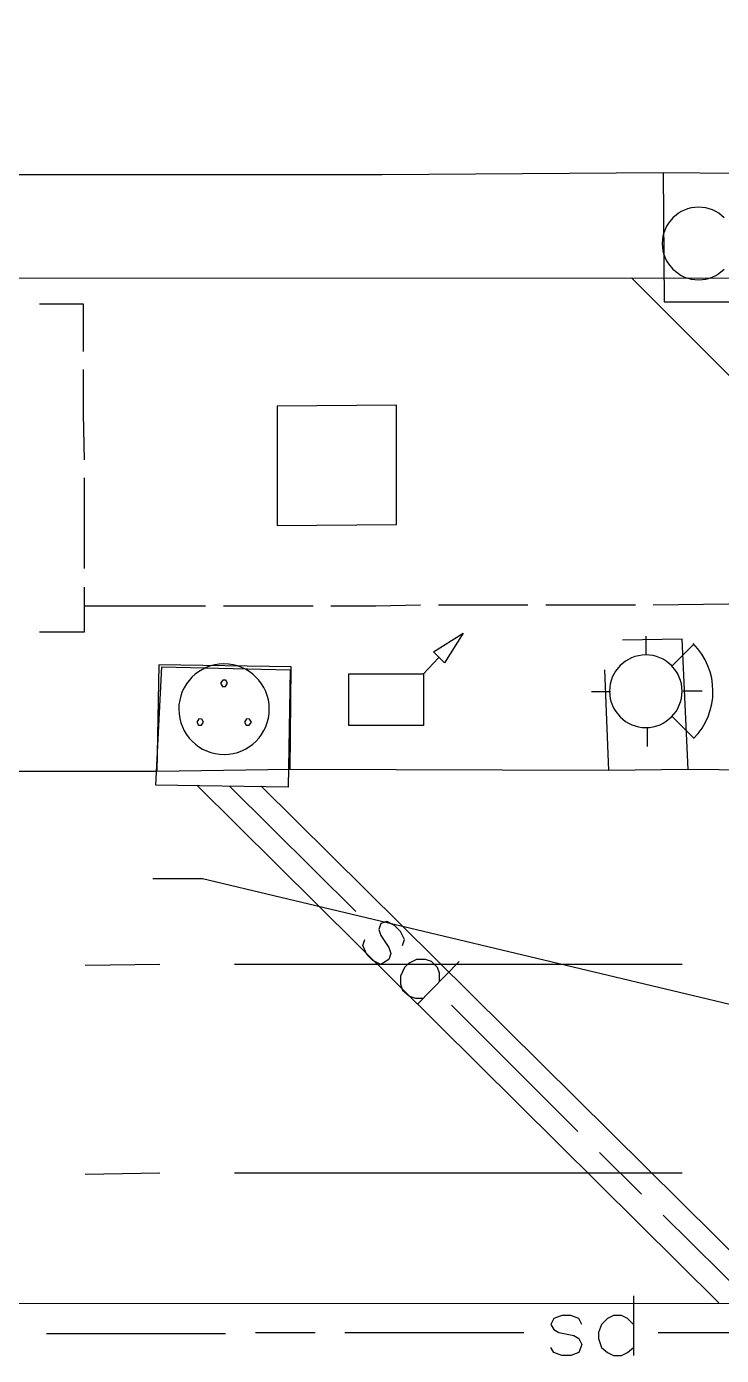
# Model space of a CAD drawing. Header units: feet. Extents: x 0 to 650, y -1 to 438.
# Drawn here: x 271.57 to 294.85, y 258.47 to 302.98 of the extents above; entities that cross this region are included whole.
import ezdxf

# ---------------------------------------------------------------- set-up
doc = ezdxf.new("R2010")
doc.units = ezdxf.units.FT
for name, color, linetype in [('ANOTACION', 8, 'CONTINUOUS'), ('DIGITALIZADO', 7, 'CONTINUOUS'), ('DRENAJE_PLUVIAL', 3, 'CONTINUOUS'), ('DRENAJE_PLUVIAL_ABANDONADO', 8, 'CONTINUOUS'), ('EJE_VIA', 7, 'CONTINUOUS'), ('ESTRUCTURAS', 7, 'CONTINUOUS'), ('METRO_RW', 140, 'CONTINUOUS'), ('TOPO', 8, 'CONTINUOUS')]:
    doc.layers.add(name, color=color, linetype=linetype)
doc.styles.add('OpenSansCondensed-Light', font='OpenSansCondensed-Light.ttf')
doc.dimstyles.new('EZDXF', dxfattribs={"dimtxt": 0.25, "dimasz": 0.175, "dimexe": 0.375, "dimexo": 0.125, "dimgap": 0.1, "dimtad": 1, "dimlfac": 100, "dimzin": 12, "dimdsep": 46, "dimtxsty": 'OpenSansCondensed-Light', "dimblk": 'ARCHTICK', "dimcen": 2.5, "dimazin": 3, "dimtfac": 0.5, "dimtmove": 2, "dimatfit": 3})

# ---------------------------------------------------------------- blocks, each defined once
blk = doc.blocks.new('_ARCHTICK')
at = {"color": 0, "linetype": 'BYBLOCK', "const_width": 0.15}
blk.add_lwpolyline([(-0.5, -0.5), (0.5, 0.5)], dxfattribs=at)

msp = doc.modelspace()

# ---------------------------------------------------------------- linework, layer by layer
at = {"layer": 'DIGITALIZADO'}
for points in [[(284.767, 283.6), (283.267, 283.567), (281.767, 283.567)], [(288.367, 283.6), (286.867, 283.6), (285.367, 283.6)], [(291.967, 283.6), (290.467, 283.6), (288.967, 283.6)], [(277.567, 283.567), (276.067, 283.567), (273.5, 283.567)], [(281.167, 283.567), (279.667, 283.567), (278.167, 283.567)]]:
    msp.add_lwpolyline(points, dxfattribs=at)
at = {"layer": 'DRENAJE_PLUVIAL'}
for p, q in [((291.9, 260.467), (291.9, 258.467)), ((259.333, 260.2), (531.467, 260.333)), ((272.233, 259.2), (278.233, 259.2)), ((279.233, 259.233), (281.233, 259.233)), ((282.233, 259.233), (288.233, 259.233)), ((292.733, 259.233), (298.733, 259.233))]:
    msp.add_line(p, q, dxfattribs=at)
for points in [[(278.3, 280.984), (278.239, 281.086), (278.138, 281.091), (278.067, 280.983), (278.128, 280.881), (278.229, 280.876), (278.3, 280.984)], [(277.5, 279.684), (277.439, 279.786), (277.338, 279.791), (277.267, 279.683), (277.328, 279.581), (277.429, 279.576), (277.5, 279.684)], [(279.1, 279.684), (279.039, 279.786), (278.938, 279.791), (278.867, 279.683), (278.928, 279.581), (279.029, 279.576), (279.1, 279.684)], [(290.167, 259.5), (290.067, 259.7), (289.8, 259.8), (289.5, 259.8), (289.233, 259.7), (289.133, 259.5), (289.233, 259.333), (289.4, 259.233), (289.9, 259.133), (290.067, 259.033), (290.167, 258.833), (290.067, 258.567), (289.8, 258.467), (289.5, 258.467), (289.233, 258.567), (289.133, 258.733)], [(291.9, 259.5), (291.7, 259.7), (291.5, 259.8), (291.233, 259.8), (291.033, 259.7), (290.833, 259.5), (290.733, 259.233), (290.733, 259.033), (290.833, 258.733), (291.033, 258.567), (291.233, 258.467), (291.5, 258.467), (291.7, 258.567), (291.9, 258.733)]]:
    msp.add_lwpolyline(points, dxfattribs=at)
at = {"layer": 'DRENAJE_PLUVIAL_ABANDONADO'}
for p, q in [((277.267, 277.567), (294.767, 260.233)), ((278.367, 277.533), (282.6, 273.333)), ((279.433, 277.533), (296.9, 260.233)), ((286.067, 271.667), (284.667, 270.233)), ((285.8, 270.2), (290.033, 265.967)), ((290.767, 265.267), (292.167, 263.867)), ((292.9, 263.167), (297.133, 258.967))]:
    msp.add_line(p, q, dxfattribs=at)
for points in [[(276.1, 281.533), (280.4, 281.433), (280.333, 277.5), (275.9, 277.567), (276.1, 281.533)], [(279.7, 280.121), (279.692, 280.276), (279.668, 280.427), (279.631, 280.572), (279.579, 280.711), (279.515, 280.843), (279.439, 280.968), (279.351, 281.085), (279.253, 281.192), (279.145, 281.29), (279.028, 281.377), (278.902, 281.452), (278.77, 281.516), (278.63, 281.566), (278.485, 281.603), (278.334, 281.626), (278.179, 281.633), (278.024, 281.625), (277.873, 281.602), (277.728, 281.564), (277.589, 281.512), (277.457, 281.448), (277.332, 281.372), (277.215, 281.284), (277.108, 281.186), (277.01, 281.078), (276.923, 280.961), (276.848, 280.836), (276.784, 280.703), (276.734, 280.563), (276.697, 280.418), (276.674, 280.267), (276.667, 280.112), (276.675, 279.957), (276.698, 279.807), (276.736, 279.661), (276.788, 279.522), (276.852, 279.39), (276.928, 279.265), (277.016, 279.149), (277.114, 279.041), (277.222, 278.944), (277.339, 278.857), (277.464, 278.781), (277.597, 278.717), (277.737, 278.667), (277.882, 278.63), (278.033, 278.607), (278.188, 278.6), (278.343, 278.608), (278.493, 278.632), (278.639, 278.669), (278.778, 278.721), (278.91, 278.785), (279.035, 278.861), (279.151, 278.949), (279.259, 279.047), (279.356, 279.155), (279.443, 279.272), (279.519, 279.398), (279.583, 279.53), (279.633, 279.67), (279.67, 279.815), (279.693, 279.966), (279.7, 280.121)], [(284.167, 272.2), (284.233, 272.4), (284.1, 272.667), (283.9, 272.867), (283.633, 273), (283.433, 272.933), (283.367, 272.733), (283.433, 272.533), (283.7, 272.133), (283.767, 271.933), (283.7, 271.733), (283.433, 271.567), (283.167, 271.7), (282.967, 271.9), (282.833, 272.2), (282.9, 272.4)], [(285.4, 271), (285.4, 271.267), (285.333, 271.467), (285.133, 271.667), (284.933, 271.733), (284.633, 271.733), (284.367, 271.6), (284.233, 271.467), (284.1, 271.167), (284.1, 270.9), (284.167, 270.7), (284.4, 270.5), (284.6, 270.433), (284.867, 270.433)]]:
    msp.add_lwpolyline(points, dxfattribs=at)
at = {"layer": 'EJE_VIA'}
for p, q in [((273.5, 284.2), (273.5, 282.7)), ((295.1, 283.633), (292.567, 283.6)), ((273.5, 282.7), (272, 282.7)), ((276.033, 264.567), (273.533, 264.533)), ((293.533, 264.567), (278.533, 264.567))]:
    msp.add_line(p, q, dxfattribs=at)
for points in [[(272, 293.7), (273.467, 293.7), (273.467, 292.1)], [(273.467, 291.5), (273.467, 290), (273.5, 288.467)], [(273.5, 287.867), (273.5, 286.333), (273.5, 284.833)]]:
    msp.add_lwpolyline(points, dxfattribs=at)
at = {"layer": 'ESTRUCTURAS'}
for p, q in [((292.333, 281.933), (292.333, 282.567)), ((293.933, 282.3), (293.2, 281.567)), ((291.133, 280.7), (290.5, 280.7)), ((293.567, 280.733), (294.2, 280.733)), ((293.933, 279.133), (293.2, 279.867)), ((292.367, 279.5), (292.367, 278.867))]:
    msp.add_line(p, q, dxfattribs=at)
for points in [[(294.941, 296.579), (294.761, 296.727), (294.66, 296.788), (294.554, 296.839), (294.442, 296.88), (294.325, 296.909), (294.204, 296.927), (294.08, 296.933), (293.955, 296.927), (293.835, 296.908), (293.718, 296.878), (293.607, 296.836), (293.5, 296.785), (293.4, 296.724), (293.221, 296.574), (293.073, 296.394), (293.012, 296.294), (292.961, 296.187), (292.92, 296.075), (292.891, 295.958), (292.873, 295.838), (292.867, 295.713), (292.873, 295.589), (292.892, 295.468), (292.922, 295.352), (292.964, 295.24), (293.015, 295.134), (293.076, 295.033), (293.226, 294.854), (293.406, 294.706), (293.506, 294.645), (293.613, 294.594), (293.725, 294.554), (293.842, 294.524), (293.962, 294.506), (294.087, 294.5), (294.211, 294.507), (294.332, 294.525), (294.448, 294.556), (294.56, 294.597), (294.666, 294.649), (294.767, 294.71), (294.946, 294.859)], [(283.967, 290.3), (279.967, 290.267), (279.967, 286.267), (283.967, 286.3), (283.967, 290.3)], [(285.567, 281.667), (285.2, 282.033), (286.2, 282.667), (285.567, 281.667)], [(293.912, 279.13), (294.066, 279.302), (294.2, 279.484), (294.312, 279.676), (294.404, 279.876), (294.476, 280.082), (294.527, 280.293), (294.557, 280.507), (294.567, 280.723), (294.556, 280.939), (294.524, 281.153), (294.472, 281.363), (294.399, 281.569), (294.306, 281.769), (294.192, 281.96), (294.058, 282.142), (293.903, 282.312)], [(285.367, 281.833), (284.867, 281.3), (284.867, 279.567), (282.367, 279.567), (282.367, 281.3), (284.867, 281.3)], [(293.533, 280.72), (293.527, 280.845), (293.508, 280.965), (293.478, 281.082), (293.436, 281.193), (293.385, 281.3), (293.324, 281.4), (293.175, 281.579), (292.994, 281.727), (292.894, 281.788), (292.787, 281.839), (292.675, 281.88), (292.558, 281.909), (292.438, 281.927), (292.313, 281.933), (292.189, 281.927), (292.068, 281.908), (291.952, 281.878), (291.84, 281.836), (291.734, 281.785), (291.634, 281.724), (291.454, 281.574), (291.306, 281.394), (291.245, 281.294), (291.194, 281.187), (291.154, 281.075), (291.124, 280.958), (291.106, 280.838), (291.1, 280.713), (291.107, 280.589), (291.125, 280.468), (291.156, 280.352), (291.197, 280.24), (291.249, 280.134), (291.31, 280.033), (291.459, 279.854), (291.639, 279.706), (291.74, 279.645), (291.846, 279.594), (291.958, 279.554), (292.075, 279.524), (292.196, 279.506), (292.32, 279.5), (292.445, 279.507), (292.565, 279.525), (292.682, 279.556), (292.793, 279.597), (292.9, 279.649), (293, 279.71), (293.179, 279.859), (293.328, 280.039), (293.388, 280.14), (293.439, 280.246), (293.48, 280.358), (293.509, 280.475), (293.527, 280.596), (293.533, 280.72)]]:
    msp.add_lwpolyline(points, dxfattribs=at)
at = {"layer": 'METRO_RW'}
for p, q in [((332.8, 294.567), (131.867, 294.5)), ((295.967, 290.433), (291.833, 294.567)), ((276.033, 271.567), (273.533, 271.533)), ((293.533, 271.567), (278.533, 271.567)), ((276.033, 264.567), (273.533, 264.533)), ((293.533, 264.567), (278.533, 264.567))]:
    msp.add_line(p, q, dxfattribs=at)
at = {"layer": 'TOPO'}
for p, q in [((292.9, 298.1), (292.933, 293.767)), ((290.933, 281.433), (291.067, 278.067))]:
    msp.add_line(p, q, dxfattribs=at)
for points in [[(131.867, 298.067), (145, 298.1), (179.433, 298.067), (217.433, 298.033), (252.2, 298.033), (283.467, 298.033), (292.9, 298.1), (295.367, 298.067), (296.933, 298), (296.833, 289.6), (296.867, 288.8)], [(292.933, 293.767), (295.333, 293.767), (295.367, 298.067)], [(296.933, 284.3), (296.867, 278.067), (293.733, 278.1), (291.067, 278.067), (280.4, 278.1), (275.933, 278.033), (246.8, 278.033), (219.467, 278), (191.333, 278), (163.433, 278.033), (131.933, 278.033)], [(293.733, 278.1), (293.533, 282.467), (291.533, 282.433)], [(280.4, 278.1), (280.433, 281.533), (276, 281.6), (275.933, 278.033)]]:
    msp.add_lwpolyline(points, dxfattribs=at)

# ---------------------------------------------------------------- leaders
at = {"layer": 'ANOTACION'}
for points in [[(315.767, 293.9), (279.033, 351.2), (279.033, 352.2)], [(298.3, 269.467), (277.467, 274.433), (275.8, 274.433)]]:
    msp.add_leader(points, dimstyle='EZDXF', dxfattribs=at)

doc.saveas('drawing.dxf')
